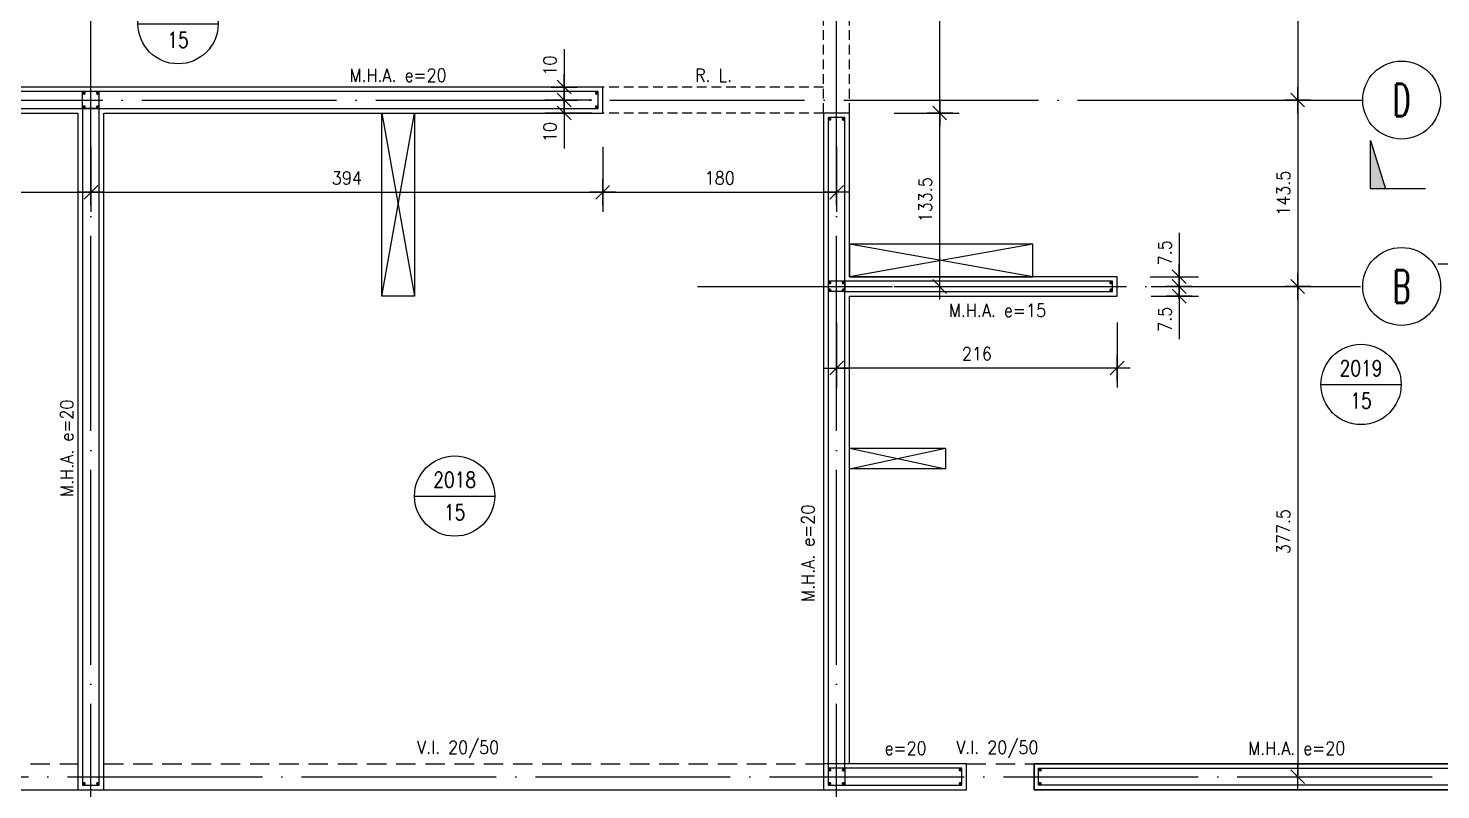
# Model space of a CAD drawing. Extents: x 2750 to 11313, y 3653 to 11429.
# Drawn here: x 6020 to 7108, y 4853 to 5439 of the extents above; entities that cross this region are included whole.
import ezdxf
from ezdxf.enums import TextEntityAlignment as Align

# ---------------------------------------------------------------- set-up
doc = ezdxf.new("R2010")
doc.units = 0
doc.header["$LTSCALE"] = 60
doc.header["$PDMODE"] = 1
for name, pattern in [('EJES', [3, 2.5, -0.25, 0, -0.25]), ('HIDDEN', [0.375, 0.25, -0.125]), ('HIDDEN2', [0.1875, 0.125, -0.0625])]:
    doc.linetypes.add(name, pattern=pattern)
doc.layers.get('0').update_dxf_attribs({"linetype": 'CONTINUOUS'})
doc.layers.get('DEFPOINTS').update_dxf_attribs({"linetype": 'CONTINUOUS'})
for name, color, linetype in [('COTAS', 3, 'CONTINUOUS'), ('CRUCES', 9, 'CONTINUOUS'), ('EJES', 1, 'EJES'), ('MALLA', 1, 'CONTINUOUS'), ('MUROS', 4, 'CONTINUOUS'), ('REFUERZOS', 3, 'HIDDEN2'), ('SHAFT', 1, 'CONTINUOUS'), ('TEXTOS', 2, 'CONTINUOUS'), ('VIGAS', 2, 'CONTINUOUS')]:
    doc.layers.add(name, color=color, linetype=linetype)
doc.layers.add('NVSUP', color=250, linetype='CONTINUOUS', plot=False)
doc.layers.add('RLA-LOSAS', color=3, linetype='CONTINUOUS', lineweight=9)
doc.styles.add('COTAS', font='romans.shx', dxfattribs={"width": 0.9})
doc.styles.add('ROMANS', font='romans.shx', dxfattribs={"width": 0.9, "height": 10})
doc.dimstyles.new('50', dxfattribs={"dimtxt": 10, "dimasz": 1, "dimexe": 15, "dimexo": 0, "dimgap": 6, "dimtad": 1, "dimdec": 8, "dimdsep": 46, "dimtxsty": 'COTAS', "dimblk": '$COTA$', "dimcen": 0.09, "dimdle": 10, "dimclrd": 256, "dimclre": 256, "dimclrt": 2, "dimadec": 0, "dimazin": 0, "dimtfac": 1, "dimtdec": 8, "dimtmove": 0, "dimatfit": 2, "dimfxl": 35, "dimfxlon": 1, "dimtolj": 1, "dimarcsym": 0})

# ---------------------------------------------------------------- blocks, each defined once
blk = doc.blocks.new('$COTA$')
at = {"layer": 'COTAS'}
for p, q in [((10, 0), (-10, 0)), ((5.3, 5.3), (-5.3, -5.3)), ((0, -10), (0, 10))]:
    blk.add_line(p, q, dxfattribs=at)
blk = doc.blocks.new('*D33')
at = {"layer": 'COTAS', "lineweight": -2, "transparency": 16777216}
for p, q in [((6642.5, 5212.4), (6642.5, 5162.4)), ((6858.5, 5212.4), (6858.5, 5162.4)), ((6857.5, 5177.4), (6643.5, 5177.4))]:
    blk.add_line(p, q, dxfattribs=at)
at = {"layer": 'DEFPOINTS', "color": 0, "transparency": 16777216}
for p in [(6642.5, 5232.7), (6858.5, 5232.7), (6642.5, 5177.4)]:
    blk.add_point(p, dxfattribs=at)
at = {"layer": 'COTAS', "lineweight": -2, "transparency": 16777216, "rotation": 180}
blk.add_blockref('$COTA$', (6642.5, 5177.4), dxfattribs=at)
at = {"layer": 'COTAS', "lineweight": -2, "transparency": 16777216}
blk.add_blockref('$COTA$', (6858.5, 5177.4), dxfattribs=at)
at = {"layer": 'COTAS', "color": 2, "transparency": 16777216, "insert": (6750.5, 5188.4), "char_height": 10, "attachment_point": 5, "style": 'COTAS'}
blk.add_mtext('\\A1;216', dxfattribs=at)
blk = doc.blocks.new('*D37')
at = {"layer": 'COTAS', "lineweight": -2, "transparency": 16777216}
for p, q in [((6686.9, 5373.7), (6736.9, 5373.7)), ((6721.9, 5241.2), (6721.9, 5372.7)), ((6686.9, 5240.2), (6736.9, 5240.2))]:
    blk.add_line(p, q, dxfattribs=at)
at = {"layer": 'DEFPOINTS', "color": 0, "transparency": 16777216}
for p in [(6674.4, 5373.7), (6721.9, 5373.7), (6671.9, 5240.2)]:
    blk.add_point(p, dxfattribs=at)
at = {"layer": 'COTAS', "lineweight": -2, "transparency": 16777216}
for p, rotation in [((6721.9, 5373.7), 90), ((6721.9, 5240.2), 270)]:
    blk.add_blockref('$COTA$', p, dxfattribs=dict(at, rotation=rotation))
at = {"layer": 'COTAS', "color": 2, "transparency": 16777216, "insert": (6710.9, 5307), "char_height": 10, "attachment_point": 5, "rotation": 90, "style": 'COTAS'}
blk.add_mtext('\\A1;133.5', dxfattribs=at)
blk = doc.blocks.new('*D38')
at = {"layer": 'COTAS', "lineweight": -2, "transparency": 16777216}
for p, q in [((6686.9, 5597.7), (6736.9, 5597.7)), ((6721.9, 5374.7), (6721.9, 5596.7)), ((6686.9, 5373.7), (6736.9, 5373.7))]:
    blk.add_line(p, q, dxfattribs=at)
at = {"layer": 'DEFPOINTS', "color": 0, "transparency": 16777216}
for p in [(6674.4, 5597.7), (6721.9, 5597.7), (6674.4, 5373.7)]:
    blk.add_point(p, dxfattribs=at)
at = {"layer": 'COTAS', "lineweight": -2, "transparency": 16777216}
for p, rotation in [((6721.9, 5597.7), 90), ((6721.9, 5373.7), 270)]:
    blk.add_blockref('$COTA$', p, dxfattribs=dict(at, rotation=rotation))
at = {"layer": 'COTAS', "color": 2, "transparency": 16777216, "insert": (6710.9, 5485.7), "char_height": 10, "attachment_point": 5, "rotation": 90, "style": 'COTAS'}
blk.add_mtext('\\A1;224', dxfattribs=at)
blk = doc.blocks.new('*D49')
at = {"layer": 'COTAS', "lineweight": -2, "transparency": 16777216}
for p, q in [((5671.5, 5347.7), (5671.5, 5297.7)), ((6068.5, 5347.7), (6068.5, 5297.7)), ((5672.5, 5312.7), (6067.5, 5312.7))]:
    blk.add_line(p, q, dxfattribs=at)
at = {"layer": 'DEFPOINTS', "color": 0, "transparency": 16777216}
for p in [(5671.5, 5365.2), (6068.5, 5365.2), (6068.5, 5312.7)]:
    blk.add_point(p, dxfattribs=at)
at = {"layer": 'COTAS', "lineweight": -2, "transparency": 16777216, "rotation": 180}
blk.add_blockref('$COTA$', (5671.5, 5312.7), dxfattribs=at)
at = {"layer": 'COTAS', "lineweight": -2, "transparency": 16777216}
blk.add_blockref('$COTA$', (6068.5, 5312.7), dxfattribs=at)
at = {"layer": 'COTAS', "color": 2, "transparency": 16777216, "insert": (5870, 5323.7), "char_height": 10, "attachment_point": 5, "style": 'COTAS'}
blk.add_mtext('\\A1;397', dxfattribs=at)
blk = doc.blocks.new('*D50')
at = {"layer": 'COTAS', "lineweight": -2, "transparency": 16777216}
for p, q in [((6068.5, 5347.7), (6068.5, 5297.7)), ((6462.5, 5347.7), (6462.5, 5297.7)), ((6069.5, 5312.7), (6461.5, 5312.7))]:
    blk.add_line(p, q, dxfattribs=at)
at = {"layer": 'DEFPOINTS', "color": 0, "transparency": 16777216}
for p in [(6068.5, 5365.2), (6462.5, 5365.2), (6462.5, 5312.7)]:
    blk.add_point(p, dxfattribs=at)
at = {"layer": 'COTAS', "lineweight": -2, "transparency": 16777216, "rotation": 180}
blk.add_blockref('$COTA$', (6068.5, 5312.7), dxfattribs=at)
at = {"layer": 'COTAS', "lineweight": -2, "transparency": 16777216}
blk.add_blockref('$COTA$', (6462.5, 5312.7), dxfattribs=at)
at = {"layer": 'COTAS', "color": 2, "transparency": 16777216, "insert": (6265.5, 5323.7), "char_height": 10, "attachment_point": 5, "style": 'COTAS'}
blk.add_mtext('\\A1;394', dxfattribs=at)
blk = doc.blocks.new('*D66')
at = {"layer": 'COTAS', "lineweight": -2, "transparency": 16777216}
for p, q in [((6742.5, 4543.7), (6742.5, 4493.7)), ((6794.5, 4543.7), (6794.5, 4493.7)), ((6743.5, 4508.7), (6793.5, 4508.7))]:
    blk.add_line(p, q, dxfattribs=at)
at = {"layer": 'DEFPOINTS', "color": 0, "transparency": 16777216}
for p in [(6742.5, 4852.7), (6794.5, 4852.7), (6794.5, 4508.7)]:
    blk.add_point(p, dxfattribs=at)
at = {"layer": 'COTAS', "lineweight": -2, "transparency": 16777216, "rotation": 180}
blk.add_blockref('$COTA$', (6742.5, 4508.7), dxfattribs=at)
at = {"layer": 'COTAS', "lineweight": -2, "transparency": 16777216}
blk.add_blockref('$COTA$', (6794.5, 4508.7), dxfattribs=at)
at = {"layer": 'COTAS', "color": 2, "transparency": 16777216, "insert": (6768.5, 4519.7), "char_height": 10, "attachment_point": 5, "style": 'COTAS'}
blk.add_mtext('\\A1;52', dxfattribs=at)
blk = doc.blocks.new('*D86')
at = {"layer": 'COTAS', "lineweight": -2, "transparency": 16777216}
for p, q in [((6906.2, 5241.2), (6906.2, 5242.2)), ((6884.7, 5240.2), (6921.2, 5240.2)), ((6884.7, 5232.7), (6921.2, 5232.7)), ((6906.2, 5240.2), (6906.2, 5232.7)), ((6906.2, 5231.7), (6906.2, 5199.5))]:
    blk.add_line(p, q, dxfattribs=at)
at = {"layer": 'DEFPOINTS', "color": 0, "transparency": 16777216}
for p in [(6884.7, 5240.2), (6884.7, 5232.7), (6906.2, 5240.2)]:
    blk.add_point(p, dxfattribs=at)
at = {"layer": 'COTAS', "lineweight": -2, "transparency": 16777216}
for p, rotation in [((6906.2, 5240.2), 270), ((6906.2, 5232.7), 90)]:
    blk.add_blockref('$COTA$', p, dxfattribs=dict(at, rotation=rotation))
at = {"layer": 'COTAS', "color": 2, "transparency": 16777216, "insert": (6895.2, 5214.9), "char_height": 10, "attachment_point": 5, "rotation": 90, "style": 'COTAS'}
blk.add_mtext('\\A1;7.5', dxfattribs=at)
blk = doc.blocks.new('*D87')
at = {"layer": 'COTAS', "lineweight": -2, "transparency": 16777216}
for p, q in [((6906.2, 5281.5), (6906.2, 5247.7)), ((6883.9, 5247.7), (6921.2, 5247.7)), ((6906.2, 5248.7), (6906.2, 5249.7)), ((6906.2, 5240.2), (6906.2, 5247.7)), ((6906.2, 5240.2), (6906.2, 5247.7)), ((6884.7, 5240.2), (6921.2, 5240.2)), ((6906.2, 5239.2), (6906.2, 5238.2))]:
    blk.add_line(p, q, dxfattribs=at)
at = {"layer": 'DEFPOINTS', "color": 0, "transparency": 16777216}
for p in [(6883.9, 5247.7), (6906.2, 5247.7), (6884.7, 5240.2)]:
    blk.add_point(p, dxfattribs=at)
at = {"layer": 'COTAS', "lineweight": -2, "transparency": 16777216}
for p, rotation in [((6906.2, 5247.7), 270), ((6906.2, 5240.2), 90)]:
    blk.add_blockref('$COTA$', p, dxfattribs=dict(at, rotation=rotation))
at = {"layer": 'COTAS', "color": 2, "transparency": 16777216, "insert": (6895.2, 5266.1), "char_height": 10, "attachment_point": 5, "rotation": 90, "style": 'COTAS'}
blk.add_mtext('\\A1;7.5', dxfattribs=at)
blk = doc.blocks.new('*D113')
at = {"layer": 'COTAS', "lineweight": -2, "transparency": 16777216}
for p, q in [((6462.5, 5347.7), (6462.5, 5297.7)), ((6642.5, 5347.7), (6642.5, 5297.7)), ((6463.5, 5312.7), (6641.5, 5312.7))]:
    blk.add_line(p, q, dxfattribs=at)
at = {"layer": 'DEFPOINTS', "color": 0, "transparency": 16777216}
for p in [(6462.5, 5347.7), (6642.5, 5347.7), (6642.5, 5312.7)]:
    blk.add_point(p, dxfattribs=at)
at = {"layer": 'COTAS', "lineweight": -2, "transparency": 16777216, "rotation": 180}
blk.add_blockref('$COTA$', (6462.5, 5312.7), dxfattribs=at)
at = {"layer": 'COTAS', "lineweight": -2, "transparency": 16777216}
blk.add_blockref('$COTA$', (6642.5, 5312.7), dxfattribs=at)
at = {"layer": 'COTAS', "color": 2, "transparency": 16777216, "insert": (6552.5, 5323.7), "char_height": 10, "attachment_point": 5, "style": 'COTAS'}
blk.add_mtext('\\A1;180', dxfattribs=at)
blk = doc.blocks.new('*D116')
at = {"layer": 'COTAS', "lineweight": -2, "transparency": 16777216}
for p, q in [((6454.2, 5383.7), (6417.8, 5383.7)), ((6432.8, 5384.7), (6432.8, 5385.7)), ((6432.8, 5383.7), (6432.8, 5373.7)), ((6454.2, 5373.7), (6417.8, 5373.7)), ((6432.8, 5372.7), (6432.8, 5346.4))]:
    blk.add_line(p, q, dxfattribs=at)
at = {"layer": 'DEFPOINTS', "color": 0, "transparency": 16777216}
for p in [(6432.8, 5383.7), (6454.2, 5383.7), (6454.2, 5373.7)]:
    blk.add_point(p, dxfattribs=at)
at = {"layer": 'COTAS', "lineweight": -2, "transparency": 16777216}
for p, rotation in [((6432.8, 5383.7), 270), ((6432.8, 5373.7), 90)]:
    blk.add_blockref('$COTA$', p, dxfattribs=dict(at, rotation=rotation))
at = {"layer": 'COTAS', "color": 2, "transparency": 16777216, "insert": (6421.8, 5359.1), "char_height": 10, "attachment_point": 5, "rotation": 90, "style": 'COTAS'}
blk.add_mtext('\\A1;10', dxfattribs=at)
blk = doc.blocks.new('*D117')
at = {"layer": 'COTAS', "lineweight": -2, "transparency": 16777216}
for p, q in [((6432.8, 5422.9), (6432.8, 5393.7)), ((6455.6, 5393.7), (6417.8, 5393.7)), ((6432.8, 5394.7), (6432.8, 5395.7)), ((6432.8, 5383.7), (6432.8, 5393.7)), ((6432.8, 5383.7), (6432.8, 5393.7)), ((6454.2, 5383.7), (6417.8, 5383.7)), ((6432.8, 5382.7), (6432.8, 5381.7))]:
    blk.add_line(p, q, dxfattribs=at)
at = {"layer": 'DEFPOINTS', "color": 0, "transparency": 16777216}
for p in [(6432.8, 5393.7), (6455.6, 5393.7), (6454.2, 5383.7)]:
    blk.add_point(p, dxfattribs=at)
at = {"layer": 'COTAS', "lineweight": -2, "transparency": 16777216}
for p, rotation in [((6432.8, 5393.7), 270), ((6432.8, 5383.7), 90)]:
    blk.add_blockref('$COTA$', p, dxfattribs=dict(at, rotation=rotation))
at = {"layer": 'COTAS', "color": 2, "transparency": 16777216, "insert": (6421.8, 5410.2), "char_height": 10, "attachment_point": 5, "rotation": 90, "style": 'COTAS'}
blk.add_mtext('\\A1;10', dxfattribs=at)
blk = doc.blocks.new('*D136')
at = {"layer": 'COTAS', "lineweight": -2, "transparency": 16777216}
for p, q in [((6962.5, 5527.7), (7012.5, 5527.7)), ((6997.5, 5526.7), (6997.5, 5384.7)), ((6962.5, 5383.7), (7012.5, 5383.7))]:
    blk.add_line(p, q, dxfattribs=at)
at = {"layer": 'DEFPOINTS', "color": 0, "transparency": 16777216}
for p in [(6936.3, 5527.7), (6936.3, 5383.7), (6997.5, 5383.7)]:
    blk.add_point(p, dxfattribs=at)
at = {"layer": 'COTAS', "lineweight": -2, "transparency": 16777216}
for p, rotation in [((6997.5, 5527.7), 90), ((6997.5, 5383.7), 270)]:
    blk.add_blockref('$COTA$', p, dxfattribs=dict(at, rotation=rotation))
at = {"layer": 'COTAS', "color": 2, "transparency": 16777216, "insert": (6986.5, 5455.7), "char_height": 10, "attachment_point": 5, "rotation": 90, "style": 'COTAS'}
blk.add_mtext('\\A1;144', dxfattribs=at)
blk = doc.blocks.new('*D137')
at = {"layer": 'COTAS', "lineweight": -2, "transparency": 16777216}
for p, q in [((6962.5, 5383.7), (7012.5, 5383.7)), ((6997.5, 5382.7), (6997.5, 5241.2)), ((6962.5, 5240.2), (7012.5, 5240.2))]:
    blk.add_line(p, q, dxfattribs=at)
at = {"layer": 'DEFPOINTS', "color": 0, "transparency": 16777216}
for p in [(6936.3, 5383.7), (6936.3, 5240.2), (6997.5, 5240.2)]:
    blk.add_point(p, dxfattribs=at)
at = {"layer": 'COTAS', "lineweight": -2, "transparency": 16777216}
for p, rotation in [((6997.5, 5383.7), 90), ((6997.5, 5240.2), 270)]:
    blk.add_blockref('$COTA$', p, dxfattribs=dict(at, rotation=rotation))
at = {"layer": 'COTAS', "color": 2, "transparency": 16777216, "insert": (6986.5, 5312), "char_height": 10, "attachment_point": 5, "rotation": 90, "style": 'COTAS'}
blk.add_mtext('\\A1;143.5', dxfattribs=at)
blk = doc.blocks.new('*D138')
at = {"layer": 'COTAS', "lineweight": -2, "transparency": 16777216}
for p, q in [((6962.5, 5240.2), (7012.5, 5240.2)), ((6997.5, 5239.2), (6997.5, 4863.7)), ((6962.5, 4862.7), (7012.5, 4862.7))]:
    blk.add_line(p, q, dxfattribs=at)
at = {"layer": 'DEFPOINTS', "color": 0, "transparency": 16777216}
for p in [(6936.3, 5240.2), (6936.3, 4862.7), (6997.5, 4862.7)]:
    blk.add_point(p, dxfattribs=at)
at = {"layer": 'COTAS', "lineweight": -2, "transparency": 16777216}
for p, rotation in [((6997.5, 5240.2), 90), ((6997.5, 4862.7), 270)]:
    blk.add_blockref('$COTA$', p, dxfattribs=dict(at, rotation=rotation))
at = {"layer": 'COTAS', "color": 2, "transparency": 16777216, "insert": (6986.5, 5051.5), "char_height": 10, "attachment_point": 5, "rotation": 90, "style": 'COTAS'}
blk.add_mtext('\\A1;377.5', dxfattribs=at)
blk = doc.blocks.new('$EJE$')
at = {"color": 6}
blk.add_circle((0, 0), 30, dxfattribs=at)
at = {"color": 6, "style": 'COTAS', "width": 0.6}
blk.add_attdef('EJE', text='', height=25, dxfattribs=at).set_placement((0, 0), align=Align.MIDDLE)
blk = doc.blocks.new('LOSA')
at = {"color": 6, "linetype": 'Continuous'}
blk.add_line((-30.9, 0), (30.9, 0), dxfattribs=at)
at = {"color": 3, "linetype": 'Continuous'}
blk.add_circle((0, 0), 30.9, dxfattribs=at)
at = {"color": 2, "style": 'COTAS', "width": 0.8}
for tag, p in [('NUMERO', (0, 12.5)), ('E', (0, -12.5))]:
    blk.add_attdef(tag, text='', height=12, dxfattribs=at).set_placement(p, align=Align.MIDDLE)
at = {"layer": 'RLA-LOSAS', "style": 'COTAS', "flags": 1}
blk.add_attdef('DIRVER', text='', height=8.09, rotation=90, dxfattribs=at).set_placement((-30.5, 40), align=Align.MIDDLE)
at = {"layer": 'RLA-LOSAS', "linetype": 'ByBlock', "style": 'COTAS', "flags": 1}
blk.add_attdef('CUAVER', text='', height=8.09, rotation=90, dxfattribs=at).set_placement((-49.7, -4.9), align=Align.MIDDLE)
at = {"layer": 'RLA-LOSAS', "style": 'COTAS', "flags": 1}
blk.add_attdef('DIRHOR', text='', height=8.09, dxfattribs=at).set_placement((37.9, -29.3), align=Align.MIDDLE)
at = {"layer": 'RLA-LOSAS', "linetype": 'ByBlock', "style": 'COTAS', "flags": 1}
blk.add_attdef('CUAHOR', text='', height=8.09, dxfattribs=at).set_placement((-9.4, -47.7), align=Align.MIDDLE)
at = {"layer": 'RLA-LOSAS', "style": 'COTAS', "width": 0.7, "flags": 1}
blk.add_attdef('CONTRAFLECHA', text='', height=10, dxfattribs=at).set_placement((0, -67.5), align=Align.MIDDLE)
blk = doc.blocks.new('*U201')
blk.add_hatch(color=1).paths.add_polyline_path([(0, 66.6), (-19.3, 47.1, -0.197299), (0, 55, -0.197299), (19.3, 47.1)])
at = {"color": 1}
for p, q in [((0, 66.6), (-19.3, 47.1)), ((0, 66.6), (19.3, 47.1)), ((-252.8, 27.5), (-252.8, 64.5)), ((-252.8, 64.5), (-241.1, 27.5))]:
    blk.add_line(p, q, dxfattribs=at)
at = {"color": 6}
for p, q in [((-210.4, 27.5), (-252.8, 27.5)), ((-59.8, 27.5), (27.5, 27.5))]:
    blk.add_line(p, q, dxfattribs=at)
at = {"color": 1}
blk.add_circle((0, 27.5), 27.5, dxfattribs=at)
blk.add_solid([(-252.8, 27.5), (-252.8, 64.5), (-241.1, 27.5)], dxfattribs=at)
at = {"color": 4, "style": 'COTAS'}
blk.add_attdef('SECCION', text='', height=13, dxfattribs=at).set_placement((0, 40.7), align=Align.MIDDLE)
at = {"color": 2, "style": 'COTAS', "width": 0.9}
blk.add_attdef('PLANO', text='', height=7.93, dxfattribs=at).set_placement((0, 15.1), align=Align.MIDDLE)

msp = doc.modelspace()

# ---------------------------------------------------------------- linework, layer by layer
at = {"layer": 'CRUCES'}
for p, q in [((6292.45585631, 5232.70691493), (6317.45585631, 5373.70691493)), ((6292.45585631, 5373.70691493), (6317.45585631, 5232.70691493)), ((6793.45585631, 5247.70691493), (6652.45585631, 5272.70691493)), ((6793.45585631, 5272.70691493), (6652.45585631, 5247.70691493)), ((6652.45585631, 5099.70691493), (6726.45585631, 5115.70691493)), ((6652.45585631, 5115.70691493), (6726.45585631, 5099.70691493))]:
    msp.add_line(p, q, dxfattribs=at)
at = {"layer": 'EJES'}
for points in [[(6068.45585631, 4408.70691493), (6068.45585631, 6873.70691493)], [(6642.45585631, 4408.70691493), (6642.45585631, 6873.70691493)], [(3946.45585631, 5383.70691493), (7047.45585631, 5383.70691493)], [(7105.36061877, 5257.70691493), (7359.54363655, 5257.70691493)], [(6535.49981843, 5240.20691493), (7047.45585631, 5240.20691493)], [(3348.95585631, 4862.70691493), (7644.95585631, 4862.70691493)]]:
    msp.add_lwpolyline(points, dxfattribs=at)
at = {"layer": 'MALLA'}
for p, q in [((6061.95585631, 5377.20691493), (6061.95585631, 5390.20691493)), ((6074.95585631, 5377.20691493), (6074.95585631, 5390.20691493)), ((6061.95585631, 5377.20691493), (6074.95585631, 5377.20691493)), ((6074.95585631, 5377.20691493), (6061.95585631, 5377.20691493)), ((6648.95585631, 5244.20691493), (6635.95585631, 5244.20691493)), ((6648.95585631, 5236.20691493), (6648.95585631, 5244.20691493)), ((6648.95585631, 5244.20691493), (6648.95585631, 5236.20691493)), ((6648.95585631, 5236.20691493), (6635.95585631, 5236.20691493)), ((6648.95585631, 4869.20691493), (6635.95585631, 4869.20691493)), ((6648.95585631, 4869.20691493), (6648.95585631, 4856.20691493))]:
    msp.add_line(p, q, dxfattribs=at)
for points in [[(5674.95585631, 5377.20691493), (6061.95585631, 5377.20691493), (6061.95585631, 4856.20691493), (6074.95585631, 4856.20691493), (6074.95585631, 5377.20691493), (6458.95585631, 5377.20691493), (6458.95585631, 5390.20691493), (5674.95585631, 5390.20691493)], [(6648.95585631, 5236.20691493), (6854.95585631, 5236.20691493), (6854.95585631, 5244.20691493), (6648.95585631, 5244.20691493), (6648.95585631, 5370.20691493), (6635.95585631, 5370.20691493), (6635.95585631, 4856.20691493), (6738.95585631, 4856.20691493), (6738.95585631, 4869.20691493), (6648.95585631, 4869.20691493)], [(7193.95585631, 4908.20691493), (7193.95585631, 4856.20691493), (6797.95585631, 4856.20691493), (6797.95585631, 4869.20691493), (7180.95585631, 4869.20691493), (7180.95585631, 4908.20691493)]]:
    msp.add_lwpolyline(points, close=True, dxfattribs=at)
for points in [[(6062.58085631, 5388.95691493, 1.25, 1.25, -1), (6063.83085631, 5388.95691493, 1.25, 1.25, -1)], [(6073.08085631, 5388.95691493, 1.25, 1.25, -1), (6074.33085631, 5388.95691493, 1.25, 1.25, -1)], [(6457.08085631, 5388.95691493, 1.25, 1.25, -1), (6458.33085631, 5388.95691493, 1.25, 1.25, -1)], [(6062.58085631, 5378.45691493, 1.25, 1.25, -1), (6063.83085631, 5378.45691493, 1.25, 1.25, -1)], [(6062.58085631, 5378.45691493, 1.25, 1.25, -1), (6063.83085631, 5378.45691493, 1.25, 1.25, -1)], [(6073.08085631, 5378.45691493, 1.25, 1.25, -1), (6074.33085631, 5378.45691493, 1.25, 1.25, -1)], [(6073.08085631, 5378.45691493, 1.25, 1.25, -1), (6074.33085631, 5378.45691493, 1.25, 1.25, -1)], [(6457.08085631, 5378.45691493, 1.25, 1.25, -1), (6458.33085631, 5378.45691493, 1.25, 1.25, -1)], [(6636.58085631, 5368.95691493, 1.25, 1.25, -1), (6637.83085631, 5368.95691493, 1.25, 1.25, -1)], [(6647.08085631, 5368.95691493, 1.25, 1.25, -1), (6648.33085631, 5368.95691493, 1.25, 1.25, -1)], [(6636.58085631, 5242.95691493, 1.25, 1.25, -1), (6637.83085631, 5242.95691493, 1.25, 1.25, -1)], [(6647.08085631, 5242.95691493, 1.25, 1.25, -1), (6648.33085631, 5242.95691493, 1.25, 1.25, -1)], [(6647.08085631, 5242.95691493, 1.25, 1.25, -1), (6648.33085631, 5242.95691493, 1.25, 1.25, -1)], [(6853.08085631, 5242.95691493, 1.25, 1.25, -1), (6854.33085631, 5242.95691493, 1.25, 1.25, -1)], [(6636.58085631, 5237.45691493, 1.25, 1.25, -1), (6637.83085631, 5237.45691493, 1.25, 1.25, -1)], [(6647.08085631, 5237.45691493, 1.25, 1.25, -1), (6648.33085631, 5237.45691493, 1.25, 1.25, -1)], [(6647.08085631, 5237.45691493, 1.25, 1.25, -1), (6648.33085631, 5237.45691493, 1.25, 1.25, -1)], [(6853.08085631, 5237.45691493, 1.25, 1.25, -1), (6854.33085631, 5237.45691493, 1.25, 1.25, -1)], [(6636.58085631, 4867.95691493, 1.25, 1.25, -1), (6637.83085631, 4867.95691493, 1.25, 1.25, -1)], [(6647.08085631, 4867.95691493, 1.25, 1.25, -1), (6648.33085631, 4867.95691493, 1.25, 1.25, -1)], [(6737.08085631, 4867.95691493, 1.25, 1.25, -1), (6738.33085631, 4867.95691493, 1.25, 1.25, -1)], [(6798.58085631, 4867.95691493, 1.25, 1.25, -1), (6799.83085631, 4867.95691493, 1.25, 1.25, -1)], [(6062.58085631, 4857.45691493, 1.25, 1.25, -1), (6063.83085631, 4857.45691493, 1.25, 1.25, -1)], [(6073.08085631, 4857.45691493, 1.25, 1.25, -1), (6074.33085631, 4857.45691493, 1.25, 1.25, -1)], [(6636.58085631, 4857.45691493, 1.25, 1.25, -1), (6637.83085631, 4857.45691493, 1.25, 1.25, -1)], [(6647.08085631, 4857.45691493, 1.25, 1.25, -1), (6648.33085631, 4857.45691493, 1.25, 1.25, -1)], [(6737.08085631, 4857.45691493, 1.25, 1.25, -1), (6738.33085631, 4857.45691493, 1.25, 1.25, -1)], [(6798.58085631, 4857.45691493, 1.25, 1.25, -1), (6799.83085631, 4857.45691493, 1.25, 1.25, -1)]]:
    msp.add_lwpolyline(points, format="xyseb", close=True, dxfattribs=at)
at = {"layer": 'MUROS'}
for points in [[(5671.45585631, 5373.70691493), (6058.45585631, 5373.70691493), (6058.45585631, 4852.70691493), (6078.45585631, 4852.70691493), (6078.45585631, 5373.70691493), (6462.45585631, 5373.70691493), (6462.45585631, 5393.70691493), (5671.45585631, 5393.70691493)], [(6652.45585631, 5232.70691493), (6858.45585631, 5232.70691493), (6858.45585631, 5247.70691493), (6652.45585631, 5247.70691493), (6652.45585631, 5373.70691493), (6632.45585631, 5373.70691493), (6632.45585631, 4852.70691493), (6742.45585631, 4852.70691493), (6742.45585631, 4872.70691493), (6652.45585631, 4872.70691493)], [(7197.45585631, 4911.70691493), (7197.45585631, 4852.70691493), (6794.45585631, 4852.70691493), (6794.45585631, 4872.70691493), (7177.45585631, 4872.70691493), (7177.45585631, 4911.70691493)]]:
    msp.add_lwpolyline(points, close=True, dxfattribs=at)
at = {"layer": 'NVSUP'}
for points in [[(6632.45585631, 4852.70691493), (6742.45585631, 4852.70691493), (6742.45585631, 4872.70691493), (6632.45585631, 4872.70691493)], [(6794.45585631, 4852.70691493), (7197.45585631, 4852.70691493), (7197.45585631, 4872.70691493), (6794.45585631, 4872.70691493)]]:
    msp.add_lwpolyline(points, close=True, dxfattribs=at)
at = {"layer": 'REFUERZOS'}
for p, q in [((6632.45585631, 5373.70691493), (6632.45585631, 5587.70691493)), ((6652.45585631, 5373.70691493), (6652.45585631, 5587.70691493)), ((6632.45585631, 5393.70691493), (6462.45585631, 5393.70691493)), ((6632.45585631, 5373.70691493), (6462.45585631, 5373.70691493))]:
    msp.add_line(p, q, dxfattribs=at)
at = {"layer": 'SHAFT'}
for points in [[(6292.45585631, 5373.70691493), (6317.45585631, 5373.70691493), (6317.45585631, 5232.70691493), (6292.45585631, 5232.70691493)], [(6652.45585631, 5247.70691493), (6793.45585631, 5247.70691493), (6793.45585631, 5272.70691493), (6652.45585631, 5272.70691493)], [(6652.45585631, 5115.70691493), (6726.45585631, 5115.70691493), (6726.45585631, 5099.70691493), (6652.45585631, 5099.70691493)]]:
    msp.add_lwpolyline(points, close=True, dxfattribs=at)
at = {"layer": 'VIGAS', "linetype": 'HIDDEN'}
for p, q in [((5504.45585631, 4872.70691493), (6058.45585631, 4872.70691493)), ((6078.45585631, 4872.70691493), (6632.45585631, 4872.70691493)), ((6742.45585631, 4872.70691493), (6794.45585631, 4872.70691493))]:
    msp.add_line(p, q, dxfattribs=at)
at = {"layer": 'VIGAS'}
for p, q in [((5504.45585631, 4852.70691493), (6058.45585631, 4852.70691493)), ((6078.45585631, 4852.70691493), (6632.45585631, 4852.70691493))]:
    msp.add_line(p, q, dxfattribs=at)

# ---------------------------------------------------------------- block references
for name, p, values in [('LOSA', (6135.56172369, 5442.49665451), {'NUMERO': '2013', 'E': '15'}), ('$EJE$', (7077.45585631, 5383.70691493), {'EJE': 'D'}), ('*U201', (7306.17477217, 5287.97942407), {'SECCION': 'A', 'PLANO': '-'}), ('$EJE$', (7077.45585631, 5240.20691493), {'EJE': 'B'}), ('LOSA', (7046.17646024, 5164.7544665), {'NUMERO': '2019', 'E': '15'}), ('LOSA', (6348.48155295, 5078.85494108), {'NUMERO': '2018', 'E': '15'})]:
    msp.add_blockref(name, p).add_auto_attribs(values)

# ---------------------------------------------------------------- texts
at = {"layer": 'TEXTOS', "style": 'ROMANS', "width": 0.9}
for s, p in [('M.H.A. e=20', (6304.87340147, 5402.8593368)), ('R. L.', (6547.7743298, 5402.76978712)), ('M.H.A. e=15', (6766.29483357, 5221.72734085)), ('V.I. 20/50', (6351.12116881, 4884.70691493)), ('e=20', (6695.59896347, 4884.70691493)), ('V.I. 20/50', (6766.21365005, 4884.70691493)), ('M.H.A. e=20', (6996.70585631, 4884.70691493))]:
    msp.add_text(s, height=10, dxfattribs=at).set_placement(p, align=Align.MIDDLE)
for p in [(6049.95318039, 5115.70691493), (6620.42930284, 5034.79921315)]:
    msp.add_text('M.H.A. e=20', height=10, rotation=90, dxfattribs=at).set_placement(p, align=Align.MIDDLE)

# ---------------------------------------------------------------- dimensions: what is measured, and where the dimension line sits
at = {"layer": 'COTAS'}
for base, p1, p2, angle, picture, middle in [((6721.9478095153, 5597.7069149326), (6674.3807487176, 5373.7069149326), (6674.3807487176, 5597.7069149326), 90, '*D38', (6710.9478095153, 5485.7069149326)), ((6068.4558563143, 5312.6611446475), (5671.4558563143, 5365.2069149326), (6068.4558563143, 5365.2069149326), 180, '*D49', (5869.9558563143, 5323.6611446475)), ((6462.4558563143, 5312.6611446475), (6068.4558563143, 5365.2069149326), (6462.4558563143, 5365.2069149326), 180, '*D50', (6265.4558563143, 5323.6611446475))]:
    dim = msp.add_linear_dim(base=base, p1=p1, p2=p2, angle=angle, dimstyle='50', override={"dimtmove": 1}, dxfattribs=at)
    dim.commit()
    dim.dimension.update_dxf_attribs({"geometry": picture, "text_midpoint": middle})
for p1, p2, picture, middle in [((6936.3050639994, 5527.7069149326), (6936.3050639994, 5383.7069149326), '*D136', (6986.4558563143, 5455.7069149326)), ((6936.3050639994, 5383.7069149326), (6936.3050639994, 5240.2069149326), '*D137', (6986.4558563143, 5311.9569149326)), ((6936.3050639994, 5240.2069149326), (6936.3050639994, 4862.7069149326), '*D138', (6986.4558563143, 5051.4569149326))]:
    dim = msp.add_aligned_dim(p1=p1, p2=p2, distance=61.150792315, dimstyle='50', dxfattribs=at)
    dim.commit()
    dim.dimension.update_dxf_attribs({"geometry": picture, "text_midpoint": middle})
for base, p1, p2, picture, middle in [((6432.7785593465, 5393.7069149326), (6454.2350578881, 5383.7069149326), (6455.5928454582, 5393.7069149326), '*D117', (6432.7785593465, 5410.2427902544)), ((6906.1807722222, 5247.7069149326), (6884.7242736805, 5240.2069149326), (6883.9096011385, 5247.7069149326), '*D87', (6906.1807722222, 5266.1098711581))]:
    dim = msp.add_linear_dim(base=base, p1=p1, p2=p2, angle=90, dimstyle='50', override={"dimtmove": 1}, dxfattribs=at)
    dim.commit()
    dim.dimension.update_dxf_attribs({"geometry": picture, "text_midpoint": middle, "dimtype": 160})
for base, p1, p2, picture, middle in [((6432.7785593465, 5383.7069149326), (6454.2350578881, 5373.7069149326), (6454.2350578881, 5383.7069149326), '*D116', (6432.7785593465, 5359.0640577897)), ((6906.1807722222, 5240.2069149326), (6884.7242736805, 5232.7069149326), (6884.7242736805, 5240.2069149326), '*D86', (6906.1807722222, 5214.9441754969))]:
    dim = msp.add_linear_dim(base=base, p1=p1, p2=p2, angle=90, dimstyle='50', dxfattribs=at)
    dim.commit()
    dim.dimension.update_dxf_attribs({"geometry": picture, "text_midpoint": middle, "dimtype": 160})
dim = msp.add_linear_dim(base=(6721.9478095153, 5373.7069149326), p1=(6671.8807487176, 5240.2069149326), p2=(6674.3807487176, 5373.7069149326), angle=90, dimstyle='50', dxfattribs=at)
dim.commit()
dim.dimension.update_dxf_attribs({"geometry": '*D37', "text_midpoint": (6710.9478095153, 5306.9569149326)})
for base, p1, p2, picture, middle in [((6642.4558563143, 5312.6611446475), (6462.4558563143, 5347.6611446475), (6642.4558563143, 5347.6611446475), '*D113', (6552.4558563143, 5323.6611446475)), ((6642.4558563143, 5177.3720471538), (6858.4558563143, 5232.7069149326), (6642.4558563143, 5232.7069149326), '*D33', (6750.4558563143, 5188.3720471538))]:
    dim = msp.add_linear_dim(base=base, p1=p1, p2=p2, dimstyle='50', dxfattribs=at)
    dim.commit()
    dim.dimension.update_dxf_attribs({"geometry": picture, "text_midpoint": middle})
dim = msp.add_linear_dim(base=(6794.4558563143, 4508.7069149326), p1=(6742.4558563143, 4852.7069149326), p2=(6794.4558563143, 4852.7069149324), dimstyle='50', override={"dimtmove": 1}, dxfattribs=at)
dim.commit()
dim.dimension.update_dxf_attribs({"geometry": '*D66', "text_midpoint": (6768.4558563143, 4519.7069149326)})

doc.saveas('drawing.dxf')
